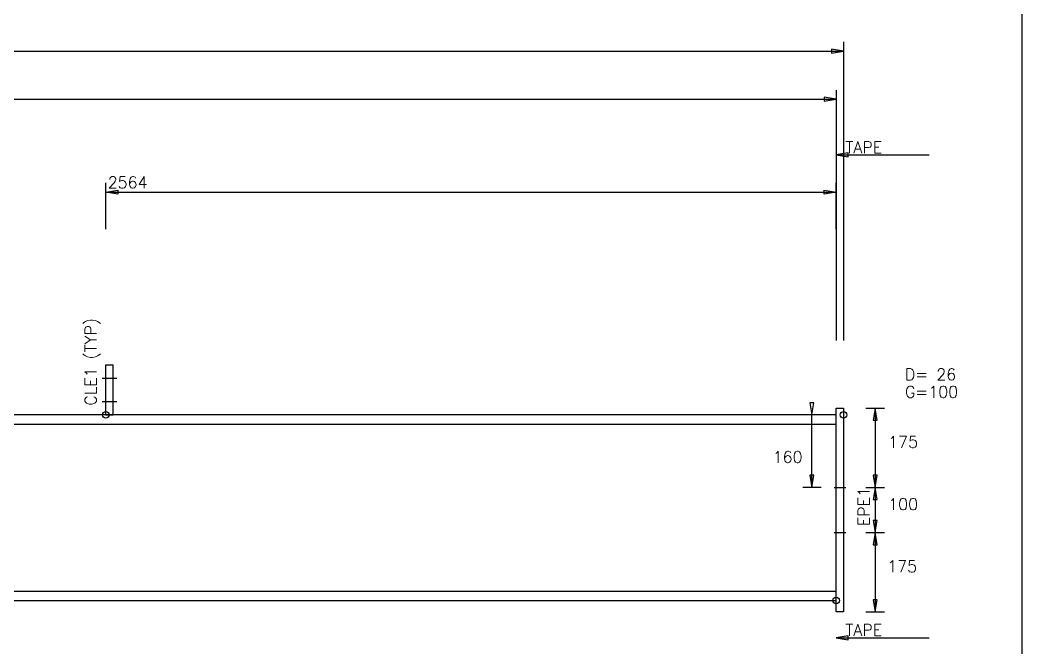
# Model space of a CAD drawing. Extents: x 0 to 428, y 0 to 297.
# Drawn here: x 283 to 420, y 88 to 173.9 of the extents above; entities that cross this region are included whole.
import ezdxf

# ---------------------------------------------------------------- set-up
doc = ezdxf.new("R2010")
doc.units = 0
doc.linetypes.add('CONTIN', pattern=[0])
doc.layers.get('0').update_dxf_attribs({"linetype": 'CONTIN'})
for name, color, linetype in [('1', 7, 'CONTIN'), ('11', 7, 'CONTIN'), ('12', 2, 'CONTIN'), ('13', 2, 'CONTIN'), ('15', 6, 'CONTIN'), ('2', 7, 'CONTIN'), ('21', 7, 'CONTIN'), ('22', 7, 'CONTIN'), ('3', 1, 'CONTIN'), ('6', 4, 'CONTIN')]:
    doc.layers.add(name, color=color, linetype=linetype)
doc.styles.add('SIMPLEX', font='SIMPLEX')

# ---------------------------------------------------------------- blocks, each defined once
blk = doc.blocks.new('CZEBORDR')
at = {"layer": '22'}
blk.add_line((420, 297), (420, 0), dxfattribs=at)
blk = doc.blocks.new('LOGO')
at = {"layer": '22'}
blk.add_line((0, 297), (0, 0), dxfattribs=at)
blk = doc.blocks.new('ARROW')
at = {"layer": '2'}
for p, q in [((0, 0), (-1.651, 0.275)), ((-1.651, 0.275), (-1.651, -0.275)), ((-1.651, -0.275), (0, 0))]:
    blk.add_line(p, q, dxfattribs=at)
blk = doc.blocks.new('MAG_CRCL')
at = {"layer": '15'}
blk.add_circle((0, 0), 0.889, dxfattribs=at)
blk = doc.blocks.new('BSEPLT')
at = {"layer": '12'}
for p, q in [((-0.508, 0), (0.508, 0)), ((-0.508, -12.7), (-0.508, 0)), ((0.508, 0), (0.508, -12.7)), ((0.508, -12.7), (-0.508, -12.7))]:
    blk.add_line(p, q, dxfattribs=at)
blk = doc.blocks.new('CYAN_TICK')
at = {"layer": '6'}
blk.add_line((-1.6, 0), (1.6, 0), dxfattribs=at)
blk = doc.blocks.new('PUCLIP')
at = {"layer": '13'}
for p, q in [((0, 0), (0, 7.62)), ((0, 7.62), (1.016, 7.62)), ((1.016, 0), (1.016, 7.62)), ((0, 0), (1.016, 0))]:
    blk.add_line(p, q, dxfattribs=at)
at = {"layer": '6'}
for p, q in [((-0.508, 5.588), (1.524, 5.588)), ((-0.508, 2.032), (1.524, 2.032))]:
    blk.add_line(p, q, dxfattribs=at)
blk = doc.blocks.new('CZEPIECE')
at = {"layer": '1'}
for p, q in [((394.6, 55.88), (50.8, 55.88)), ((394.6, 30.48), (394.6, 55.88)), ((50.8, 54.61), (394.6, 54.61)), ((50.8, 31.75), (394.6, 31.75)), ((50.8, 30.48), (394.6, 30.48))]:
    blk.add_line(p, q, dxfattribs=at)
at = {"layer": '2'}
for p, q in [((395.616, 106.934), (395.616, 66.04)), ((49.784, 105.664), (395.616, 105.664)), ((394.6, 100.33), (394.6, 66.04)), ((50.8, 99.06), (394.6, 99.06)), ((394.6, 92.71), (394.6, 85.09)), ((394.6, 91.44), (407.3, 91.44)), ((294.77, 81.28), (294.77, 87.63)), ((294.77, 86.36), (300.485, 86.36)), ((300.485, 86.36), (394.6, 86.36)), ((394.6, 81.28), (394.6, 87.63)), ((398.664, 56.809), (401.204, 56.809)), ((399.934, 56.809), (399.934, 45.968)), ((392.568, 55.88), (390.028, 55.88)), ((391.298, 45.968), (391.298, 55.88)), ((392.568, 45.968), (390.028, 45.968)), ((398.664, 45.968), (401.204, 45.968)), ((399.934, 45.968), (399.934, 39.773)), ((398.664, 39.773), (401.204, 39.773)), ((399.934, 39.773), (399.934, 28.931)), ((398.664, 28.931), (401.204, 28.931)), ((394.6, 25.4), (407.3, 25.4))]:
    blk.add_line(p, q, dxfattribs=at)
at = {"rotation": 180}
for p in [(394.6, 91.44), (394.6, 25.4)]:
    blk.add_blockref('ARROW', p, dxfattribs=at)
for name, p, yscale, zscale in [('PUCLIP', (294.77, 55.88), 0.9, 0.9), ('BSEPLT', (395.108, 56.809), 2.195, 2.195), ('BSEPLT', (395.108, 56.809), 2.195, 2.195)]:
    blk.add_blockref(name, p, dxfattribs=dict(yscale=yscale, zscale=zscale))
at = {"layer": '1', "xscale": -1}
blk.add_blockref('ARROW', (294.77, 86.36), dxfattribs=at)
at = {"layer": '15', "xscale": 0.5, "yscale": 0.5, "zscale": 0.5}
for p in [(294.77, 55.88), (395.616, 55.88), (394.6, 30.48)]:
    blk.add_blockref('MAG_CRCL', p, dxfattribs=at)
at = {"layer": '2'}
for p in [(395.616, 105.664), (394.6, 99.06)]:
    blk.add_blockref('ARROW', p, dxfattribs=at)
at = {"layer": '2', "xscale": -1, "rotation": 180}
blk.add_blockref('ARROW', (394.6, 86.36), dxfattribs=at)
at = {"layer": '2'}
for p, rotation in [((391.298, 55.88), -90), ((399.934, 56.809), 90), ((391.298, 45.968), -90), ((399.934, 45.968), -90), ((399.934, 45.968), 90), ((399.934, 39.773), -90), ((399.934, 39.773), 90), ((399.934, 28.931), -90)]:
    blk.add_blockref('ARROW', p, dxfattribs=dict(at, rotation=rotation))
at = {"layer": '2', "xscale": 0.5, "yscale": 0.5, "zscale": 0.5}
for p in [(395.108, 45.968), (395.108, 39.773)]:
    blk.add_blockref('CYAN_TICK', p, dxfattribs=at)
at = {"layer": '11', "style": 'SIMPLEX'}
for s, p in [('2564', (295.034, 86.889)), ('175', (401.712, 51.389)), ('160', (385.932, 49.336)), ('100', (401.712, 42.87)), ('175', (401.585, 34.352))]:
    blk.add_text(s, height=1.587, dxfattribs=at).set_placement(p)
at = {"layer": '2', "style": 'SIMPLEX'}
for p in [(395.87, 91.694), (395.87, 25.654)]:
    blk.add_text('TAPE', height=1.587, dxfattribs=at).set_placement(p)
at = {"layer": '21', "style": 'SIMPLEX'}
for s, p in [('D= 26', (403.998, 60.619)), ('G=100', (403.998, 58.238))]:
    blk.add_text(s, height=1.587, dxfattribs=at).set_placement(p)
at = {"layer": '3', "style": 'SIMPLEX'}
for s, p in [('CLE1 (TYP)', (293.5, 57.15)), ('EPE1', (399.172, 40.64))]:
    blk.add_text(s, height=1.587, rotation=90, dxfattribs=at).set_placement(p)

msp = doc.modelspace()

# ---------------------------------------------------------------- block references
msp.add_blockref('CZEPIECE', (0, 64))
at = {"layer": '1'}
msp.add_blockref('CZEBORDR', (0, 0), dxfattribs=at)
at = {"layer": '2'}
msp.add_blockref('LOGO', (420, 0), dxfattribs=at)

doc.saveas('drawing.dxf')
